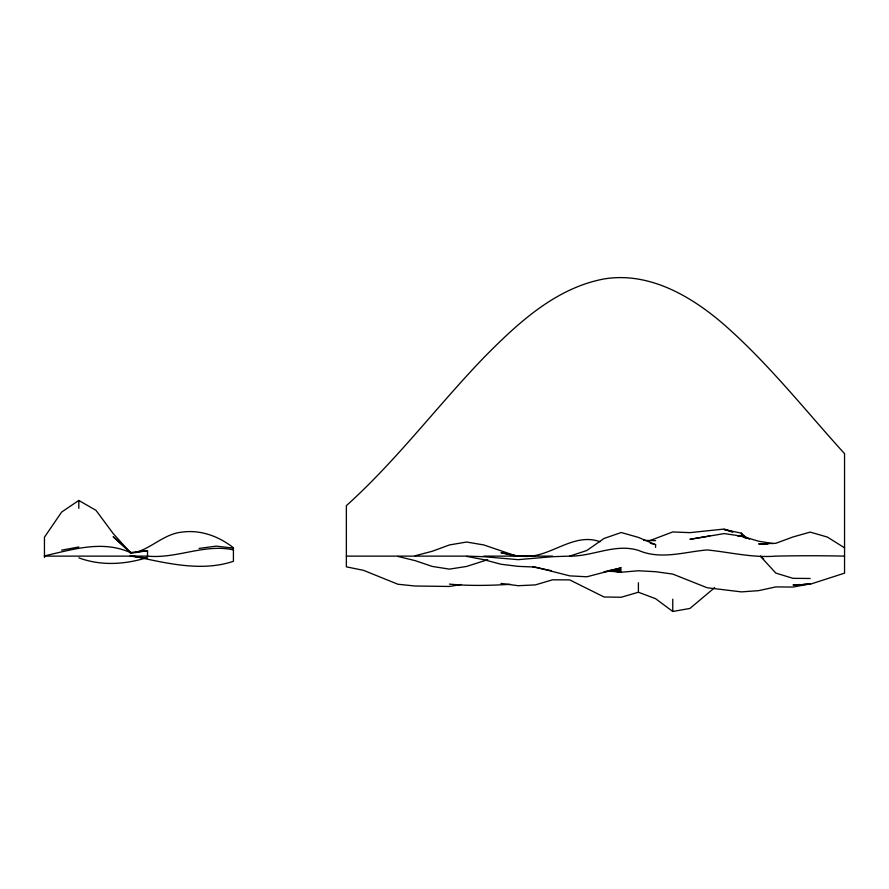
<?xml version="1.0" encoding="UTF-8"?>
<svg xmlns="http://www.w3.org/2000/svg" width="889" height="889" viewBox="0 0 889 889"><rect width="100%" height="100%" fill="white"/><g stroke="black" fill="none" stroke-linecap="round" stroke-linejoin="round"><path stroke-width="1.33" d="M714.634 587.673L689.942 608.443L672.762 611.476L655.582 598.686L638.402 592.241L621.233 597.241L604.053 596.997L569.693 579.895L552.514 579.806L535.334 584.906L518.154 585.707L500.974 583.406M147.518 556.736L147.518 550.647L130.339 552.558L113.17 533.533L95.99 510.342L78.81 500.451L61.63 512.075L44.45 537.2L44.45 557.47M648.225 541.212L672.762 531.944L689.942 532.644L724.302 529.033L732.892 531.922M346.366 556.125L466.625 556.125L483.794 556.692L518.154 559.659L552.514 556.692L569.693 556.125L586.873 550.48L604.053 538.445L621.233 532.522L638.402 537.401L655.582 544.635L655.582 547.391M130.339 553.447C149.674 550.913 162.376 534.078 181.878 532.133C200.592 529.511 218.794 536.311 233.418 547.768L233.418 561.315C199.803 572.505 163.876 562.359 130.339 555.603L147.518 558.336L130.339 556.125M415.085 555.781L432.265 551.258L449.445 544.946L466.625 542.034L483.794 544.946L516.831 556.192M487.761 559.648L466.625 566.437L449.445 569.127L432.265 566.437L415.085 560.615L397.905 556.436M146.196 557.892C124.149 564.604 100.724 565.949 78.81 557.848M44.45 555.869C72.698 549.591 102.146 539.901 130.339 552.558L113.17 536.645L130.339 552.425M61.63 550.169L78.81 546.968M461.335 584.495L449.445 586.462L415.085 586.018L397.905 584.24L363.545 570.349L346.366 566.838L346.366 505.663C396.55 460.513 437.11 406.162 483.794 357.645C517.454 323.552 555.281 288.08 604.053 278.946C649.159 271.467 691.509 296.304 724.302 324.829C768.574 363.679 805.09 410.173 844.55 453.668L844.55 573.149L810.19 584.24L793.01 584.984L799.622 584.551M135.628 552.591L147.518 550.647M199.058 548.435L216.238 546.113L233.418 548.102M510.23 584.306C490.061 585.54 469.614 586.04 449.445 584.106M569.693 556.125C592.93 556.47 615.099 543.212 638.402 550.358C660.827 560.07 684.197 551.891 707.122 549.947C730.058 552.225 752.583 557.97 775.83 556.125C798.744 555.625 821.636 555.625 844.55 556.125M609.332 570.66L614.621 570.316M617.266 570.138L621.233 569.882L604.053 571.783L621.233 567.827L586.873 576.783L569.693 575.861L535.334 567.06L518.154 566.36L500.974 564.237L483.794 559.659L466.625 556.37M803.589 584.295L810.19 583.862L793.01 587.062L775.83 586.907L758.661 590.64L741.482 591.885L707.122 587.751L672.762 574.083L655.582 571.705L638.402 570.76L621.233 572.238L613.299 571.183M709.766 535.934L689.942 539.323L724.302 533.578L741.482 536.145L758.661 541.234L773.197 543.568M535.334 556.014L520.798 556.103C548.835 559.914 572.105 531.566 600.086 541.734M44.45 556.125L147.518 556.125C176.611 558.992 204.403 543.523 233.418 549.88M483.794 556.125L552.514 556.125M767.907 543.979L758.661 543.957L775.83 543.301L793.01 536.956L810.19 532.111L827.37 537.067L844.55 547.835M518.154 556.125L535.334 556.214L518.154 556.025L500.974 552.68L515.509 555.992M810.19 578.483L793.01 578.339L775.83 573.094L760.462 556.336M643.692 540.39L655.582 540.634M608.009 571.216L621.233 571.916L614.621 571.16M737.514 535.911L741.482 536.145L746.382 538.501M551.191 570.66L532.878 566.904M745.293 537.034L741.482 533.2L724.302 529.544L732.225 531.978M650.304 543.29L655.582 544.635M741.482 533.2L741.482 534.567L749.494 539.156M741.482 534.567L743.504 536.434M760.673 556.247L763.707 559.07M672.762 599.197L672.762 611.476M638.402 582.751L638.402 592.241M78.81 500.451L78.81 508.319"/></g></svg>
